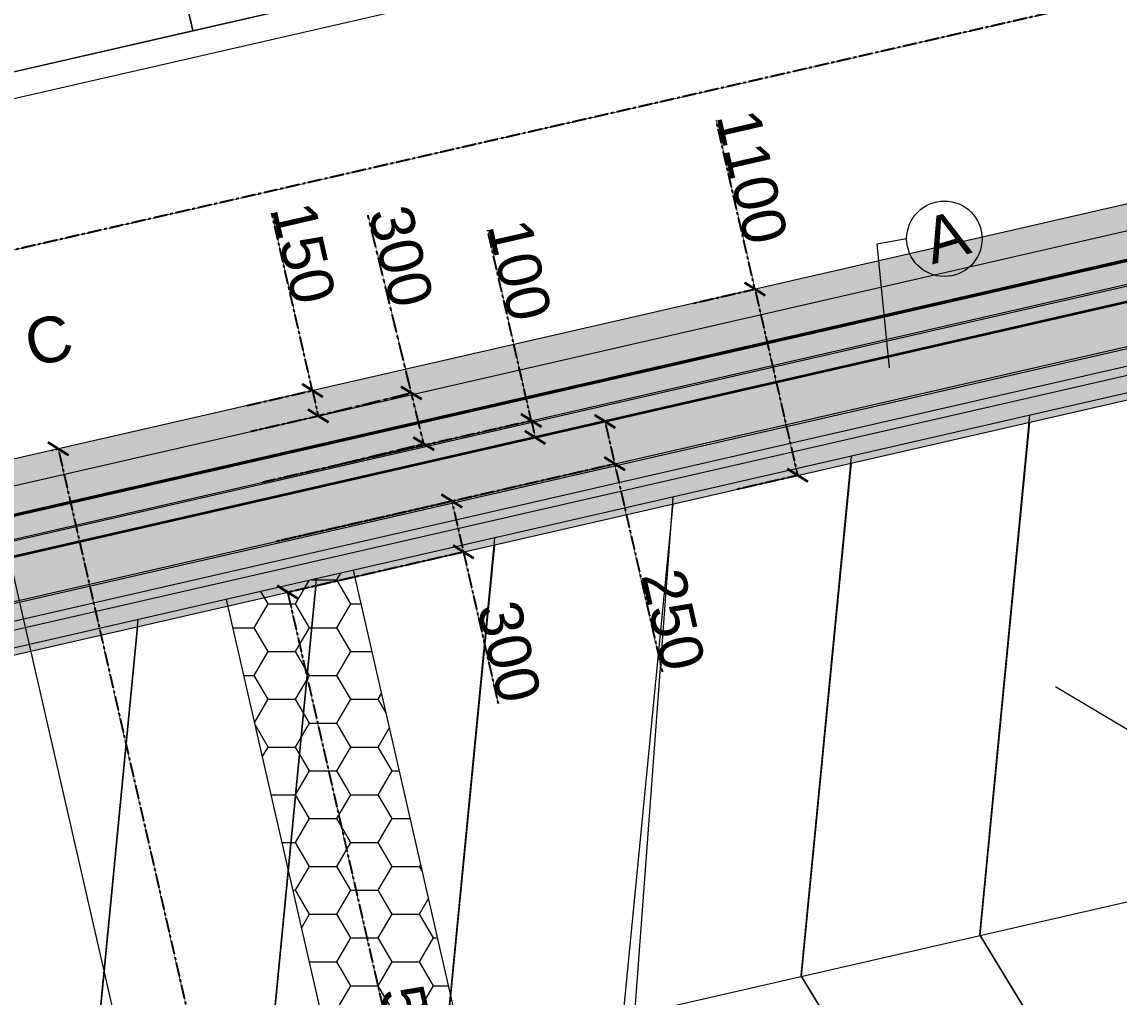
# Model space of a CAD drawing. Header units: millimetres. Extents: x 1667 to 847943, y 724 to 1832625.
# Drawn here: x 631113 to 637433, y 730418 to 736035 of the extents above; entities that cross this region are included whole.
import ezdxf

# ---------------------------------------------------------------- set-up
doc = ezdxf.new("R2010")
doc.units = ezdxf.units.MM
doc.linetypes.add('CENTER', pattern=[2, 1.25, -0.25, 0.25, -0.25])
doc.layers.get('Defpoints').update_dxf_attribs({"color": 140})
for name, color, linetype, lineweight in [('2026-02-28_GF-SF BWP SET_MAIN BLOCK_SASANGIR RESORT$0$ELEV_09_MOFA', 37, 'Continuous', 9), ('2026-02-28_GF-SF BWP SET_MAIN BLOCK_SASANGIR RESORT$0$ELEV_15_MOFA', 31, 'Continuous', 0), ('2026-02-28_GF-SF BWP SET_MAIN BLOCK_SASANGIR RESORT$0$HATCH_LIGHT_MOFA', 251, 'Continuous', 5), ('DIMENSION_MOFA', 66, 'CENTER', 15), ('ELEV_15_MOFA', 31, 'Continuous', 13), ('ELEV_20_MOFA', 251, 'Continuous', 20), ('HATCH', 8, 'Continuous', 0), ('L-KERB STONE', 183, 'Continuous', 9), ('L-PLANTER WALL', 14, 'Continuous', 35), ('L-VEHICLES', 252, 'Continuous', 9)]:
    doc.layers.add(name, color=color, linetype=linetype, lineweight=lineweight)
doc.layers.add('HATCH_LIGHT_MOFA', color=7, linetype='Continuous', lineweight=5, true_color=0x5b5b5b)
doc.styles.add('arial', font='arial.ttf')
doc.styles.get("Standard").update_dxf_attribs({"font": 'arial.ttf'})
doc.dimstyles.new('ISO-25', dxfattribs={"dimtxt": 2.5, "dimasz": 2.5, "dimexe": 1.25, "dimexo": 0.625, "dimtad": 1, "dimtxsty": 'Standard', "dimcen": 2.5, "dimadec": 0, "dimazin": 0, "dimtfac": 1, "dimtmove": 0, "dimatfit": 3, "dimfxl": 1, "dimarcsym": 0})

# ---------------------------------------------------------------- blocks, each defined once
blk = doc.blocks.new('ff')
at = {"layer": 'HATCH_LIGHT_MOFA'}
h = blk.add_hatch(color=256, dxfattribs=at)
h.dxf.hatch_style = 1
h.paths.add_polyline_path([(2232.962, 14813.959), (2232.984, 14963.959), (14713, 14962.149, -0.27735067), (21018.751, 11159.624, 0.21577663), (25138.722, 7970.638, 0.05512267), (27536.978, 7503.678), (27537.007, 7353.678), (27530.847, 7353.677, -0.05514615), (25098.959, 7825.914, -0.21556738), (20886.194, 11089.42, 0.27734667), (14712.873, 14812.149)])
h.paths.add_polyline_path([(27536.978, 7503.678), (69699.858, 7511.866), (69700.353, 7504.305), (69700.347, 7361.866), (69699.887, 7361.866), (27537.007, 7353.678)])
h = blk.add_hatch(dxfattribs=at)
h.set_pattern_fill('GRASS', color=256, scale=5, angle=360)
h.set_pattern_definition([(90, (-746577.64, -565862.97), (-89.802561, 89.802561), [23.8125, -155.792622]), (45, (-746577.64, -565862.97), (-89.802561, 89.802561), [23.8125, -103.1875]), (135, (-746577.64, -565862.97), (-89.802561, -89.802561), [23.8125, -103.1875])])
h.paths.add_polyline_path([(14712.31, 14162.149), (14712.346, 14412.149), (14712.529, 14412.149, -0.27733533), (20532.708, 10902.21, 0.21504964), (24992.812, 7440.03, 0.05521261), (27514.696, 6953.674), (69700.328, 6961.866), (69700.316, 6711.866), (27504.743, 6703.672, -0.05525654), (24926.395, 7198.883, -0.21475273), (20311.779, 10785.204, 0.27732771)])
h = blk.add_hatch(color=256, dxfattribs=at)
h.dxf.hatch_style = 1
h.paths.add_polyline_path([(14712.042, 13862.149), (14712.085, 14162.149), (14712.31, 14162.149, -0.27732771), (20311.779, 10785.204, 0.21475273), (24926.395, 7198.883, 0.05525654), (27504.743, 6703.672), (69700.316, 6711.866), (69700.302, 6411.866), (27492.937, 6403.669, -0.05531119), (24846.628, 6909.535, -0.21442035), (20046.665, 10644.796, 0.27731794)])
h = blk.add_hatch(dxfattribs=at)
h.set_pattern_fill('GRASS', color=256, scale=5, angle=360)
h.set_pattern_definition([(90, (-713613.91, -565932.07), (-89.802561, 89.802561), [23.8125, -155.792622]), (45, (-713613.91, -565932.07), (-89.802561, 89.802561), [23.8125, -103.1875]), (135, (-713613.91, -565932.07), (-89.802561, -89.802561), [23.8125, -103.1875])])
h.paths.add_polyline_path([(27530.847, 7353.677), (69700.347, 7361.866), (69700.332, 7061.866), (27530.905, 7053.677)])
h = blk.add_hatch(color=256, dxfattribs=at)
h.dxf.hatch_style = 1
h.paths.add_polyline_path([(27518.707, 7053.674), (69700.332, 7061.866), (69700.328, 6961.866), (27518.727, 6953.674)])
at = {"layer": '2026-02-28_GF-SF BWP SET_MAIN BLOCK_SASANGIR RESORT$0$ELEV_09_MOFA', "lineweight": 0}
for points in [[(42391.166, 4888.236), (43754.2, 3587.462), (42244.27, 2104.397)], [(34267.367, 3587.864), (43754.2, 3587.462)]]:
    blk.add_lwpolyline(points, dxfattribs=at)
at = {"layer": '2026-02-28_GF-SF BWP SET_MAIN BLOCK_SASANGIR RESORT$0$ELEV_15_MOFA'}
for points in [[(69699.858, 7511.866), (27536.978, 7503.678), (27536.978, 7503.678, -0.05512267), (25138.722, 7970.638, -0.21577663), (21018.751, 11159.624, 0.27735067), (14713, 14962.149), (2224.803, 14963.96, 0.77739012), (0, -725.028), (0, 0), (1284.782, 0, -0.82719093), (2286.524, 13863.951), (14712.042, 13862.149, -0.27731794), (20046.665, 10644.796, 0.21442035), (24846.628, 6909.535, 0.05531119), (27492.937, 6403.669), (69700.302, 6411.866)], [(0, -562.589, -0.77390404), (2232.962, 14813.959), (14712.873, 14812.149, -0.27734667), (20886.194, 11089.42, 0.21556738), (25098.959, 7825.914, 0.05514615), (27530.847, 7353.677), (69700.347, 7361.866)], [(0, -236.062, -0.76654319), (2249.514, 14513.957), (14712.616, 14512.149, -0.27733826), (20621.08, 10949.013, 0.21517392), (25019.363, 7536.495, 0.05519552), (27518.707, 7053.674), (69700.332, 7061.866)], [(0, -126.689, -0.76396592), (2255.103, 14413.956), (14712.529, 14412.149, -0.27733533), (20532.708, 10902.21, 0.21504964), (24992.812, 7440.03, 0.05521261), (27514.696, 6953.674), (69700.328, 6961.866)], [(340.668, 0, -0.77723109), (2269.239, 14163.954), (14712.31, 14162.149, -0.27732771), (20311.779, 10785.204, 0.21475273), (24926.395, 7198.883, 0.05525654), (27504.743, 6703.672), (69700.316, 6711.866)]]:
    blk.add_lwpolyline(points, format="xyb", dxfattribs=at)
at = {"layer": '2026-02-28_GF-SF BWP SET_MAIN BLOCK_SASANGIR RESORT$0$HATCH_LIGHT_MOFA', "transparency": 33554508}
for points in [[(37314.952, 6405.577), (36375.404, 3587.329), (37325.047, 737.997)], [(38369.128, 6405.782), (37429.571, 3587.507), (38379.273, 737.997)], [(39423.304, 6405.986), (38483.663, 3587.462), (39433.351, 737.997)], [(40477.48, 6406.191), (39537.756, 3587.418), (40487.429, 737.997)], [(41531.655, 6406.396), (40591.848, 3587.373), (41539.951, 742.664)], [(42585.831, 6406.6), (41645.941, 3587.329), (42595.584, 737.997)]]:
    blk.add_lwpolyline(points, dxfattribs=at)
blk = doc.blocks.new('Car plan-flat-142-flat-1-flat-32-flat-1-flat-1')
at = {"layer": 'ELEV_20_MOFA'}
for points in [[(106503.7, 229990.2), (107619.6, 225116.3), (105182.7, 224558.3), (104066.8, 229432.2), (106503.7, 229990.2)], [(107619.6, 225116.3), (105285.2, 229711.2), (105182.7, 224558.3)]]:
    blk.add_lwpolyline(points, dxfattribs=at)
blk = doc.blocks.new('zw$DA95')
at = {"layer": 'HATCH', "lineweight": 0}
h = blk.add_hatch(dxfattribs=at)
h.set_pattern_fill('HONEY', color=256, scale=50)
h.set_pattern_definition([(0, (578863.07, 599741.72), (238.125, 137.481532), [158.75, -317.5]), (120, (578863.07, 599741.72), (-238.125, 137.481533), [158.75, -317.5]), (60, (578863.07, 599741.72), (5e-07, 274.963065), [-317.5, 158.75])])
h.paths.add_polyline_path([(-9338.36, 5855.9), (-9237.86, 5417.27), (29366.66, 14262.17), (29266.16, 14700.81)])
h = blk.add_hatch(dxfattribs=at)
h.set_pattern_fill('HONEY', color=256, scale=50)
h.set_pattern_definition([(0, (622529.21, 592726.5), (238.125, 137.481532), [158.75, -317.5]), (120, (622529.21, 592726.5), (-238.125, 137.481533), [158.75, -317.5]), (60, (622529.21, 592726.5), (5e-07, 274.963065), [-317.5, 158.75])])
h.paths.add_polyline_path([(-914.24, 7170.45), (-1644.9, 7003.05), (-373.75, 1453.19), (357.3, 1620.68)])
at = {"lineweight": 0}
for p, q in [((2272.47, 9080.18), (2101.51, 9048.21)), ((2101.51, 9048.21), (2172.67, 8337.25)), ((-3171.2, 8437.13), (-933.36, -1330.17))]:
    blk.add_line(p, q, dxfattribs=at)
blk.add_circle((2489.74, 9080.18), 217.28, dxfattribs=at)
at = {"layer": 'ELEV_15_MOFA'}
for p, q in [((29232.66, 14847.02), (-9518.07, 5968.61)), ((29266.16, 14700.81), (-9338.36, 5855.9)), ((29366.66, 14262.17), (-9237.86, 5417.27)), ((29400.16, 14115.96), (-9346.46, 5238.5)), ((357.3, 1620.68), (-914.24, 7170.45)), ((-373.75, 1453.18), (-1645.29, 7002.96))]:
    blk.add_line(p, q, dxfattribs=at)
at = {"layer": 'HATCH_LIGHT_MOFA', "transparency": 33554508}
for points in [[(2981.01, 8062.92), (2691.3, 5072.01), (4253.29, 2506.73)], [(1953.53, 7827.5), (1663.82, 4836.65), (3223.28, 2275.52)], [(926.05, 7592.09), (694.44, 4488.96), (2198.38, 2035.92)], [(-101.44, 7356.68), (-391.14, 4365.91), (1170.93, 1800.51)], [(-1128.92, 7121.26), (-1418.62, 4130.55), (143.47, 1565.1)], [(-2156.41, 6885.85), (-2446.12, 3894.95), (-884.13, 1329.66)]]:
    blk.add_lwpolyline(points, dxfattribs=at)
at = {"style": 'arial'}
for s, rotation, p in [('A', 16.562864, (2419.4, 8931.22)), ('C', 14.243212, (-2766.58, 8337.93))]:
    blk.add_text(s, height=262.5, rotation=rotation, dxfattribs=at).set_placement(p)
blk = doc.blocks.new('_ArchTick')
at = {"color": 0, "linetype": 'ByBlock', "const_width": 0.15}
blk.add_lwpolyline([(-0.5, -0.5), (0.5, 0.5)], dxfattribs=at)
blk = doc.blocks.new('*D946')
at = {"layer": 'Defpoints', "color": 0}
for p in [(632397.9, 733822.7), (632819.9, 733765.6), (632431.4, 733676.5)]:
    blk.add_point(p, dxfattribs=at)
at = {"layer": 'DIMENSION_MOFA', "color": 0, "lineweight": -2}
for p, q in [((632786.4, 733911.8), (632552.5, 734932.7)), ((632398.5, 733822.9), (632787.6, 733912.1)), ((632786.4, 733911.8), (632819.9, 733765.6)), ((632432, 733676.7), (632821.1, 733765.9))]:
    blk.add_line(p, q, dxfattribs=at)
at = {"layer": 'DIMENSION_MOFA', "color": 0, "lineweight": -2, "xscale": 100, "yscale": 100, "zscale": 100}
for p, rotation in [((632786.4, 733911.8), 102.9074568260584), ((632819.9, 733765.6), 282.9074568260584)]:
    blk.add_blockref('_ArchTick', p, dxfattribs=dict(at, rotation=rotation))
at = {"layer": 'DIMENSION_MOFA', "color": 0, "insert": (632736.6, 734703.4), "char_height": 250, "attachment_point": 5, "rotation": 282.90746}
blk.add_mtext('150', dxfattribs=at)
blk = doc.blocks.new('*D947')
at = {"layer": 'Defpoints', "color": 0}
for p in [(633356.3, 733897.7), (632819.4, 733766.8), (632890.9, 733474.1)]:
    blk.add_point(p, dxfattribs=at)
at = {"layer": 'DIMENSION_MOFA', "color": 0, "lineweight": -2}
for p, q in [((633356.3, 733897.7), (633106.3, 734922.3)), ((632820, 733766.9), (633357.5, 733898)), ((633427.7, 733605.1), (633356.3, 733897.7)), ((632891.5, 733474.2), (633428.9, 733605.4))]:
    blk.add_line(p, q, dxfattribs=at)
at = {"layer": 'DIMENSION_MOFA', "color": 0, "lineweight": -2, "xscale": 100, "yscale": 100, "zscale": 100}
for p, rotation in [((633356.3, 733897.7), 103.7130392035019), ((633427.7, 733605.1), 283.7130392035019)]:
    blk.add_blockref('_ArchTick', p, dxfattribs=dict(at, rotation=rotation))
at = {"layer": 'DIMENSION_MOFA', "color": 0, "insert": (633296.5, 734684.3), "char_height": 250, "attachment_point": 5, "rotation": 283.71304}
blk.add_mtext('300', dxfattribs=at)
blk = doc.blocks.new('*D949')
at = {"layer": 'Defpoints', "color": 0}
for p in [(634069.3, 733641.5), (632498, 733384), (632520.3, 733286.5)]:
    blk.add_point(p, dxfattribs=at)
at = {"layer": 'DIMENSION_MOFA', "color": 0, "lineweight": -2}
for p, q in [((634047, 733739), (633795.8, 734834.8)), ((632498.6, 733384.2), (634048.2, 733739.3)), ((634047, 733739), (634069.3, 733641.5)), ((632520.9, 733286.7), (634070.5, 733641.8))]:
    blk.add_line(p, q, dxfattribs=at)
at = {"layer": 'DIMENSION_MOFA', "color": 0, "lineweight": -2, "xscale": 100, "yscale": 100, "zscale": 100}
for p, rotation in [((634047, 733739), 102.907456826062), ((634069.3, 733641.5), 282.9074568260619)]:
    blk.add_blockref('_ArchTick', p, dxfattribs=dict(at, rotation=rotation))
at = {"layer": 'DIMENSION_MOFA', "color": 0, "insert": (633980, 734605.5), "char_height": 250, "attachment_point": 5, "rotation": 282.90746}
blk.add_mtext('100', dxfattribs=at)
blk = doc.blocks.new('*D950')
at = {"layer": 'Defpoints', "color": 0}
for p in [(634527.1, 733490), (632520.3, 733286.5), (632576.1, 733042.9)]:
    blk.add_point(p, dxfattribs=at)
at = {"layer": 'DIMENSION_MOFA', "color": 0, "lineweight": -2}
for p, q in [((632520.9, 733286.7), (634472.5, 733733.9)), ((634471.2, 733733.6), (634527.1, 733490)), ((632576.8, 733043), (634528.3, 733490.2)), ((634527.1, 733490), (634801.8, 732291.2))]:
    blk.add_line(p, q, dxfattribs=at)
at = {"layer": 'DIMENSION_MOFA', "color": 0, "lineweight": -2, "xscale": 100, "yscale": 100, "zscale": 100}
for p, rotation in [((634471.2, 733733.6), 102.9074568260658), ((634527.1, 733490), 282.9074568260658)]:
    blk.add_blockref('_ArchTick', p, dxfattribs=dict(at, rotation=rotation))
at = {"layer": 'DIMENSION_MOFA', "color": 0, "insert": (634864.6, 732591.3), "char_height": 250, "attachment_point": 5, "rotation": 282.90746}
blk.add_mtext('250', dxfattribs=at)
blk = doc.blocks.new('*D951')
at = {"layer": 'Defpoints', "color": 0}
for p in [(632576.1, 733043.2), (633656, 732982.6), (632643.2, 732750.4)]:
    blk.add_point(p, dxfattribs=at)
at = {"layer": 'DIMENSION_MOFA', "color": 0, "lineweight": -2}
for p, q in [((632576.7, 733043.4), (633590.1, 733275.6)), ((633588.9, 733275.4), (633656, 732982.6)), ((632643.8, 732750.6), (633657.2, 732982.8)), ((633656, 732982.6), (633856.1, 732109.2))]:
    blk.add_line(p, q, dxfattribs=at)
at = {"layer": 'DIMENSION_MOFA', "color": 0, "lineweight": -2, "xscale": 100, "yscale": 100, "zscale": 100}
for p, rotation in [((633588.9, 733275.4), 102.9074568260571), ((633656, 732982.6), 282.9074568260571)]:
    blk.add_blockref('_ArchTick', p, dxfattribs=dict(at, rotation=rotation))
at = {"layer": 'DIMENSION_MOFA', "color": 0, "insert": (633919.5, 732407.2), "char_height": 250, "attachment_point": 5, "rotation": 282.90746}
blk.add_mtext('300', dxfattribs=at)
blk = doc.blocks.new('*D959')
at = {"layer": 'Defpoints', "color": 0}
for p in [(632643.2, 732750.4), (633872.5, 727392.2), (633872.5, 727392.2)]:
    blk.add_point(p, dxfattribs=at)
at = {"layer": 'DIMENSION_MOFA', "color": 0, "lineweight": -2}
for p, q in [((632643.2, 732750.4), (633872.5, 727392.2)), ((632643.8, 732750.6), (632644.4, 732750.7)), ((633873.1, 727392.4), (633873.7, 727392.5))]:
    blk.add_line(p, q, dxfattribs=at)
at = {"layer": 'DIMENSION_MOFA', "color": 0, "lineweight": -2, "xscale": 100, "yscale": 100, "zscale": 100}
for p, rotation in [((632643.2, 732750.4), 102.9212847826693), ((633872.5, 727392.2), 282.9212847826693)]:
    blk.add_blockref('_ArchTick', p, dxfattribs=dict(at, rotation=rotation))
at = {"layer": 'DIMENSION_MOFA', "color": 0, "insert": (633382.8, 730100), "char_height": 250, "attachment_point": 5, "rotation": 282.92128}
blk.add_mtext('5500', dxfattribs=at)
blk = doc.blocks.new('*D961')
at = {"layer": 'Defpoints', "color": 0}
for p in [(663348.2, 739777.9), (626719.9, 733726.1), (627227.4, 731509.3)]:
    blk.add_point(p, dxfattribs=at)
at = {"layer": 'DIMENSION_MOFA', "color": 0, "lineweight": -2}
for p, q in [((662840.8, 741994.7), (626719.9, 733726.1)), ((663348.1, 739778.5), (662840.5, 741995.9)), ((627227.2, 731509.9), (626719.6, 733727.3))]:
    blk.add_line(p, q, dxfattribs=at)
at = {"layer": 'DIMENSION_MOFA', "color": 0, "lineweight": -2, "xscale": 100, "yscale": 100, "zscale": 100}
for p, rotation in [((662840.8, 741994.7), 12.89362887107291), ((626719.9, 733726.1), 192.8936288710729)]:
    blk.add_blockref('_ArchTick', p, dxfattribs=dict(at, rotation=rotation))
at = {"layer": 'DIMENSION_MOFA', "color": 0, "insert": (644746.7, 738007.5), "char_height": 250, "attachment_point": 5, "rotation": 12.89363}
blk.add_mtext('37055,16', dxfattribs=at)
blk = doc.blocks.new('*D962')
at = {"layer": 'Defpoints', "color": 0}
for p in [(634982, 734414.9), (635580.9, 733423.7), (635227.7, 733342.7)]:
    blk.add_point(p, dxfattribs=at)
at = {"layer": 'DIMENSION_MOFA', "color": 0, "lineweight": -2}
for p, q in [((635335.2, 734495.9), (635112.8, 735466.4)), ((634982.6, 734415.1), (635336.4, 734496.2)), ((635335.2, 734495.9), (635580.9, 733423.7)), ((635228.3, 733342.9), (635582.1, 733424))]:
    blk.add_line(p, q, dxfattribs=at)
at = {"layer": 'DIMENSION_MOFA', "color": 0, "lineweight": -2, "xscale": 100, "yscale": 100, "zscale": 100}
for p, rotation in [((635335.2, 734495.9), 102.9074568260609), ((635580.9, 733423.7), 282.9074568260609)]:
    blk.add_blockref('_ArchTick', p, dxfattribs=dict(at, rotation=rotation))
at = {"layer": 'DIMENSION_MOFA', "color": 0, "insert": (635318.6, 735142.5), "char_height": 250, "attachment_point": 5, "rotation": 282.90746}
blk.add_mtext('1100', dxfattribs=at)
blk = doc.blocks.new('*D964')
at = {"layer": 'Defpoints', "color": 0}
for p in [(631283.6, 733567.4), (632959.8, 726261.3), (632998.2, 726270.1)]:
    blk.add_point(p, dxfattribs=at)
at = {"layer": 'DIMENSION_MOFA', "color": 0, "lineweight": -2}
for p, q in [((631284.2, 733567.5), (631323.2, 733576.5)), ((631322, 733576.2), (632998.2, 726270.1)), ((632960.4, 726261.4), (632999.4, 726270.3))]:
    blk.add_line(p, q, dxfattribs=at)
at = {"layer": 'DIMENSION_MOFA', "color": 0, "lineweight": -2, "xscale": 100, "yscale": 100, "zscale": 100}
for p, rotation in [((631322, 733576.2), 102.9212847826693), ((632998.2, 726270.1), 282.9212847826693)]:
    blk.add_blockref('_ArchTick', p, dxfattribs=dict(at, rotation=rotation))
at = {"layer": 'DIMENSION_MOFA', "color": 0, "insert": (632285.1, 729951.8), "char_height": 250, "attachment_point": 5, "rotation": 282.92128}
blk.add_mtext('7500', dxfattribs=at)

msp = doc.modelspace()

# ---------------------------------------------------------------- block references
at = {"layer": 'DIMENSION_MOFA', "rotation": 12.89632932256583}
msp.add_blockref('ff', (596835.137, 717980.215), dxfattribs=at)

# ---------------------------------------------------------------- next in the draw order: linework, layer by layer
at = {"layer": 'L-KERB STONE'}
for points in [[(597093.725, 717916.213, -0.77504585), (595843.51, 732437.675), (607981.99, 735215.086, -0.27810199), (614339.758, 733125.411, 0.21650674), (619555.494, 730710.468, 0.03517372), (624469.836, 731021.118), (666755.919, 740703.588, 0.90779275), (664089.024, 752399.633, 0.18595732), (660126.61, 750469.087, -0.09321119), (654074.063, 746144.091)], [(624435.371, 731167.84, 0.00005565), (624443.069, 731168.871), (666710.098, 740846.427)]]:
    msp.add_lwpolyline(points, format="xyb", dxfattribs=at)
at = {"layer": 'L-KERB STONE', "elevation": -15664}
for points in [[(619800.662, 733015.666), (639586.96, 737545.805), (638571.056, 741982.973, -1), (639440.997, 742182.149), (640456.902, 737744.981), (665116.15, 743390.799), (664245.829, 747192.1)], [(619913.465, 733195.374), (639407.267, 737658.545), (638424.839, 741949.496, -1), (639587.214, 742215.626), (640569.641, 737924.675), (664936.457, 743503.539), (664099.613, 747158.623)]]:
    msp.add_lwpolyline(points, format="xyb", dxfattribs=at)
at = {"layer": 'L-PLANTER WALL'}
for points in [[(624471.4, 731446.09), (665667.371, 740878.449, 0.81575472), (664260.125, 747436.299, 0.81575472)], [(624420.066, 731670.288), (665594.467, 741097.708, 0.83644335), (664094.899, 747191.429)]]:
    msp.add_lwpolyline(points, format="xyb", dxfattribs=at)

# ---------------------------------------------------------------- next in the draw order: block references
msp.add_blockref('zw$DA95', (633936.771, 725705.715))
at = {"layer": 'L-VEHICLES', "xscale": -0.9996410785281676, "yscale": 0.9996410785281672, "zscale": 0.9996410785281676, "rotation": 205.791591658854}
for p in [(438642.005, 897224.65, -15664), (436205.061, 896666.703, -15664)]:
    msp.add_blockref('Car plan-flat-142-flat-1-flat-32-flat-1-flat-1', p, dxfattribs=at)

# ---------------------------------------------------------------- next in the draw order: dimensions: what is measured, and where the dimension line sits
at = {"layer": 'DIMENSION_MOFA'}
dim = msp.add_aligned_dim(p1=(663348.229, 739777.876), p2=(627227.376, 731509.323), distance=-2274.137, dimstyle='ISO-25', override={"dimtxt": 250, "dimasz": 100, "dimblk": 'ArchTick', "dimblk1": 'ArchTick', "dimblk2": 'ArchTick'}, dxfattribs=at)
dim.commit()
dim.dimension.update_dxf_attribs({"geometry": '*D961', "text_midpoint": (644746.684, 738007.456)})
for base, p1, p2, override, picture, middle in [((635580.898, 733423.679), (634981.957, 734414.937), (635227.672, 733342.731), {"dimtxt": 250, "dimasz": 100, "dimblk": 'ArchTick', "dimblk1": 'ArchTick', "dimblk2": 'ArchTick'}, '*D962', (635193.564, 735113.858)), ((632819.914, 733765.578), (632397.852, 733822.744), (632431.358, 733676.534), {"dimtxt": 250, "dimasz": 100, "dimblk": 'ArchTick', "dimblk1": 'ArchTick', "dimblk2": 'ArchTick', "dimsah": 0}, '*D946', (632611.565, 734674.736)), ((634069.299, 733641.528), (632497.965, 733384.021), (632520.303, 733286.548), {"dimtxt": 250, "dimasz": 100, "dimblk": 'ArchTick', "dimblk1": 'ArchTick', "dimblk2": 'ArchTick', "dimsah": 0}, '*D949', (633854.951, 734576.863)), ((634527.083, 733489.956), (632520.303, 733286.548), (632576.147, 733042.865), {"dimtxt": 250, "dimasz": 100, "dimblk": 'ArchTick', "dimblk1": 'ArchTick', "dimblk2": 'ArchTick', "dimsah": 0}, '*D950', (634739.583, 732562.687))]:
    dim = msp.add_linear_dim(base=base, p1=p1, p2=p2, angle=282.9074568, dimstyle='ISO-25', override=override, dxfattribs=at)
    dim.commit()
    dim.dimension.update_dxf_attribs({"geometry": picture, "text_midpoint": middle, "dimtype": 161})
for base, p1, p2, angle, picture, middle in [((633356.27, 733897.747), (632890.853, 733474.058), (632819.432, 733766.75), 103.7130392, '*D947', (633171.758, 734653.901)), ((633656.001, 732982.555), (632576.06, 733043.243), (632643.16, 732750.445), 282.9074568, '*D951', (633794.433, 732378.49))]:
    dim = msp.add_linear_dim(base=base, p1=p1, p2=p2, angle=angle, text='300', dimstyle='ISO-25', override={"dimtxt": 250, "dimasz": 100, "dimtxsty": 'Standard', "dimblk": 'ArchTick', "dimblk1": 'ArchTick', "dimblk2": 'ArchTick', "dimsah": 0}, dxfattribs=at)
    dim.commit()
    dim.dimension.update_dxf_attribs({"geometry": picture, "text_midpoint": middle, "dimtype": 161})
for p1, p2, distance, text, picture, middle in [((631283.622, 733567.398), (632959.81, 726261.252), 39.378, '7500', '*D964', (632285.117, 729951.813)), ((632643.16, 732750.445), (633872.452, 727392.224), 0, '5500', '*D959', (633382.826, 730100.017))]:
    dim = msp.add_aligned_dim(p1=p1, p2=p2, distance=distance, text=text, dimstyle='ISO-25', override={"dimtxt": 250, "dimasz": 100, "dimtxsty": 'Standard', "dimblk": 'ArchTick', "dimblk1": 'ArchTick', "dimblk2": 'ArchTick'}, dxfattribs=at)
    dim.commit()
    dim.dimension.update_dxf_attribs({"geometry": picture, "text_midpoint": middle})

doc.saveas('drawing.dxf')
